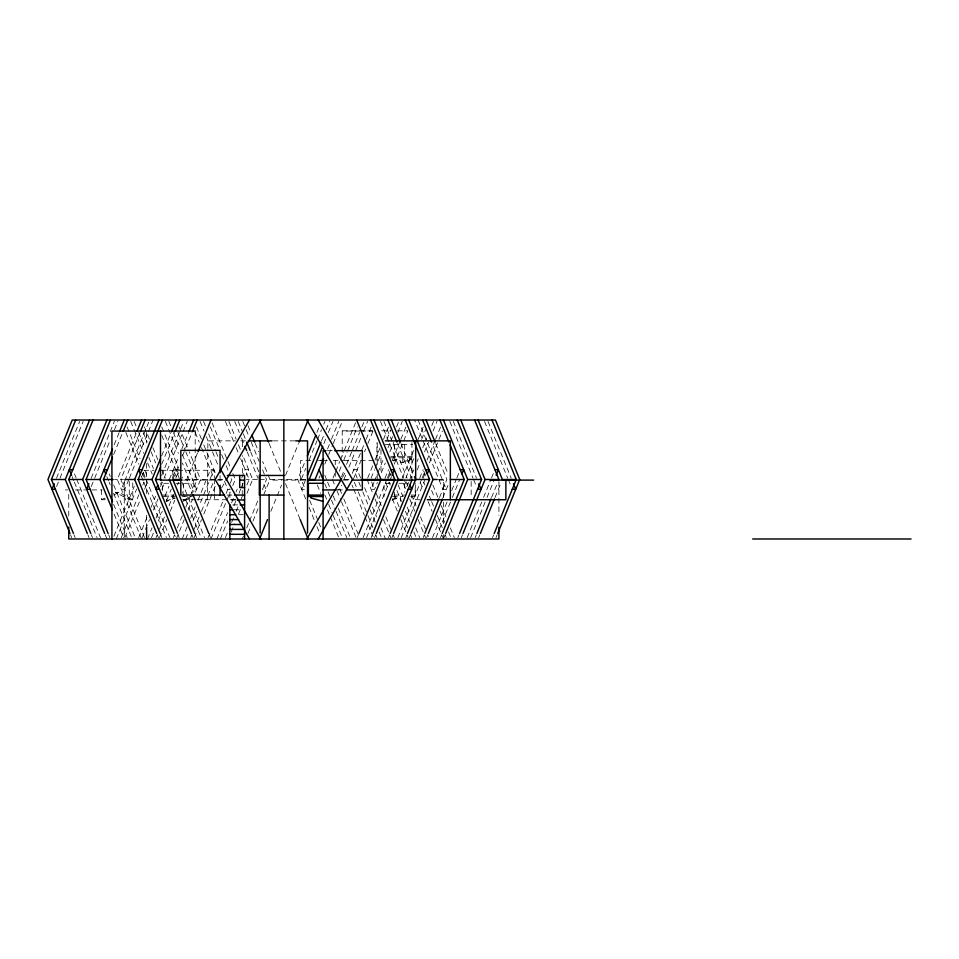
<?xml version="1.0" encoding="UTF-8"?>
<svg xmlns="http://www.w3.org/2000/svg" width="959" height="959" viewBox="0 0 959 959"><rect width="100%" height="100%" fill="white"/><g stroke="black" fill="none" stroke-linecap="round" stroke-linejoin="round"><path stroke-width="0.72" stroke-dasharray="4.79 3.6" d="M207.528 499.735L207.564 493.849M207.564 492.375L207.827 449.699M207.839 448.225L207.887 440.864L235.351 440.864M242.243 495.323L242.279 489.438M242.291 487.963L242.327 482.077M242.375 473.243L242.483 455.585M242.531 446.75L242.567 440.864M56.485 478.229L79.681 421.409M56.557 486.537L59.386 479.608M59.949 478.229L83.145 421.409M91.177 478.229L114.373 421.409M91.249 486.537L94.078 479.608M94.641 478.229L110.477 439.426M114.445 429.716L117.837 421.409M114.133 444.856L119.204 432.437M113.653 454.506L122.668 432.437M141.608 538.982L117.334 479.5L136.526 432.473M144.521 537.603L120.798 479.5L140.002 432.473M124.167 482.377L121.337 489.318L124.802 489.318L128.77 479.608M124.73 480.998L149.053 421.409M129.333 478.229L153.092 420.018M113.917 536.213L134.284 486.321M116.255 538.982L136.622 489.09M141.716 476.623L144.545 469.682L148.046 478.277M121.361 537.603L138.875 494.712M142.819 485.038L143.958 482.269M124.838 537.603L140.086 500.25M144.593 489.186L147.422 482.269M161.615 455.981L171.217 432.473M161.699 464.288L174.694 432.473M161.687 475.448L183.744 421.409M138.707 537.603L147.722 515.522M151.102 507.251L155.61 496.211M160.429 484.403L161.424 481.957M160.621 486.537L163.45 479.608M164.025 478.229L187.221 421.409M142.172 537.603L144.989 530.699M145.552 529.32L149.496 519.67M153.44 510.008L157.947 498.968M161.891 489.318L164.9 481.957M169.359 479.5L178.446 457.275M181.814 448.992L188.575 432.437M147.482 538.982L152.001 527.894M155.969 518.196L160.489 507.107M165.02 496.019L168.976 486.321M172.368 478.002L175.761 469.682M172.836 479.5L178.53 465.547M182.474 455.897L192.052 432.437M151.51 537.591L153.776 532.053M158.307 520.965L162.263 511.267M166.794 500.178L171.313 489.09M175.845 478.002L178.674 471.073M156.053 537.603L157.18 534.834M159.446 529.296L164.528 516.853M169.048 505.777L173.555 494.712M177.511 485.038L178.638 482.269M159.518 537.603L166.866 519.61M170.246 511.315L174.766 500.25M197.434 453.223L186.705 479.5L192.351 493.334M173.399 537.603L174.526 534.846L175.737 537.603M177.343 527.941L182.414 515.522M185.794 507.251L190.29 496.211M190.853 494.832L197.122 479.5L185.818 451.833M176.3 538.982L184.188 519.67M188.132 510.008L192.639 498.968M195.456 492.075L200.587 479.5L189.295 451.833M182.162 538.982L187.257 526.503M190.649 518.196L195.18 507.107M198.01 500.178L210.453 469.682L213.929 469.682L199.22 505.717M185.638 538.982L188.467 532.053M192.987 520.965L196.955 511.267M190.745 537.603L191.872 534.834M194.138 529.296L199.22 516.853M201.474 511.315L213.33 482.269M194.209 537.603L201.558 519.61M203.811 514.084L215.667 485.038M208.091 537.603L223.855 498.968M226.108 493.453L227.798 489.318L223.279 478.229M230.304 483.18L231.802 479.5L230.675 476.731M210.992 538.982L226.204 501.725M226.768 500.346L230.148 492.075M232.773 485.638L235.279 479.5L232.45 472.583M216.854 538.982L227.607 512.645M231.563 502.948L233.828 497.409M236.094 491.859L237.221 489.09M241.752 478.002L245.144 469.682L248.621 469.682L246.355 475.232M220.33 538.982L227.679 520.965M233.9 505.717L236.166 500.178M238.995 493.25L240.697 489.09M241.26 487.699L243.526 482.161M225.437 537.603L227.691 532.065M231.646 522.379L233.9 516.853M236.166 511.315L238.419 505.777M241.248 498.872L242.375 496.103M246.895 485.038L249.148 479.5L240.637 458.654M231.167 532.065L234.547 523.77M238.503 514.084L240.757 508.546M246.978 493.334L252.625 479.5L242.987 455.897M242.219 538.982L243.346 536.225M246.715 527.941L248.968 522.427M249.532 521.049L259.11 497.589M262.538 469.814L266.494 479.5L262.49 489.318L265.955 489.318L262.562 480.998M247.937 533.468L250.755 526.563M253.008 521.049L259.206 505.873M263.713 494.832L269.97 479.5L262.622 461.519M270.858 511.315L281.586 485.038M285.53 475.352L298.525 443.537M305.669 498.968L297.722 479.5L305.621 460.128M316.914 432.473L319.179 426.935M305.681 479.608L301.725 489.318L305.19 489.318L301.186 479.5L305.705 468.436M309.098 460.128L316.997 440.768M317.561 439.39L321.517 429.704M323.77 424.166L324.909 421.397M321.529 440.804L323.794 435.266M326.048 429.716L329.452 421.409M323.866 443.573L326.132 438.035M328.386 432.497L332.917 421.409M327.522 448.992L330.903 440.72M331.454 439.33L338.779 421.397M319.035 478.277L320.03 475.82M324.789 464.168L328.17 455.897M328.733 454.506L332.677 444.856M333.241 443.478L342.255 421.397M332.977 478.121L335.23 472.583M335.794 471.205L339.75 461.519M340.313 460.128L343.706 451.833M344.269 450.454L356.125 421.397M339.27 471.205L341.524 465.666M343.778 460.128L347.17 451.833M347.733 450.454L357.335 426.935M341.5 476.839L344.329 469.91M346.595 464.372L351.689 451.893M352.253 450.502L359.613 432.497M361.879 426.947L364.132 421.409M341.572 493.453L339.882 489.318L341.584 485.158M343.837 479.608L346.667 472.679M348.932 467.141L355.154 451.893M355.729 450.502L360.812 438.035M363.641 431.106L367.609 421.409M352.253 473.362L365.583 440.72M366.146 439.33L371.217 426.923M353.224 479.5L360.608 461.411M364.552 451.749L365.679 448.992M367.932 443.478L373.003 431.059M367.669 478.121L372.739 465.666M375.005 460.128L380.088 447.685M383.48 439.39L388.563 426.935M371.133 478.121L374.525 469.814M375.089 468.436L381.298 453.223M386.945 439.39L390.9 429.704M373.938 482.377L371.109 489.318L374.573 489.318L377.402 482.377M374.501 480.998L377.331 474.07M377.894 472.679L384.115 457.443M388.071 447.733L392.603 436.645M396.558 426.947L398.824 421.409M381.358 472.679L385.326 462.981M389.845 451.893L393.813 442.195M397.769 432.497L402.3 421.409M357.251 537.603L358.39 534.834M384.943 478.277L388.443 469.682M392.387 460.032L400.275 440.72M400.838 439.33L405.909 426.923M363.125 537.591L386.885 479.392M387.448 478.002L389.714 472.463M388.407 478.277L390.421 473.362M394.173 464.168L407.695 431.059M366.59 537.591L389.222 482.161M389.786 480.771L391.488 476.623M371.133 537.603L372.26 534.834M374.597 537.603L375.724 534.834M402.348 478.121L413.653 450.454M418.16 439.39L423.243 426.935M405.825 478.121L413.725 458.75M421.636 439.39L425.592 429.704M408.618 482.377L405.789 489.318L402.792 481.957M409.193 480.998L413.713 469.91M417.105 461.591L418.244 458.822M422.763 447.733L426.731 438.035M431.814 425.568L433.516 421.409M388.479 537.603L389.606 534.846M417.189 469.91L420.018 462.981M424.537 451.893L428.493 442.195M433.024 431.106L436.98 421.409M391.943 537.603L393.07 534.846M419.634 478.277L423.135 469.682M427.079 460.032L434.966 440.72M435.53 439.33L440.601 426.923M397.817 537.591L421.576 479.392M422.14 478.002L424.405 472.463M423.099 478.277L425.101 473.362M429.428 462.789L442.375 431.059M401.282 537.591L425.041 479.392M405.825 537.603L406.952 534.834M409.289 537.603L410.416 534.834M423.171 537.603L424.298 534.846M439.498 497.589L446.882 479.5L432.197 443.537M426.635 537.603L427.762 534.846L428.973 537.603M442.974 497.589L448.356 484.403M432.497 537.591L447.206 501.557M451.737 490.481L456.268 479.392M456.832 478.002L459.097 472.463M435.973 537.591L451.809 498.788M452.372 497.409L459.733 479.392M440.517 537.603L441.643 534.834M443.981 537.603L445.108 534.834M457.851 537.603L458.977 534.846M461.327 537.603L462.454 534.846M467.189 537.591L483.036 498.788M483.6 497.409L490.948 479.392M491.523 478.002L493.777 472.463M470.665 537.591L486.501 498.788M487.064 497.409L494.424 479.392M475.196 537.603L476.335 534.834M491.583 497.481L497.793 482.269M478.673 537.603L479.8 534.834M495.048 497.481L501.257 482.269M492.542 537.603L493.669 534.846M496.019 537.603L497.146 534.846M221.565 488.023L225.269 481.61M342.411 477.39L345.384 472.26M101.522 489.917L101.522 499.735L105.31 497.709M113.821 495.012L118.868 492.303L132.75 499.735L132.75 481.514M166.027 501.389L173.135 497.997L175.209 497.997L166.614 501.389L166.614 496.534M183.109 500.262L187.844 497.997L189.918 497.997L189.918 496.534M182.821 501.389L189.918 497.997M392.447 460.392L396.894 459.253L396.894 457.803M393.31 460.955L396.894 459.253M402.229 462.658L409.397 459.253L411.459 459.253L411.459 457.803M411.459 459.253L404.29 462.658L400.718 462.658L400.718 457.803M392.447 499.136L396.894 497.997L396.894 496.534M392.111 500.262L396.894 497.997M342.531 430.807L372.883 430.807M381.562 430.807L390.229 430.807M397.458 430.807L407.575 430.807M359.565 431.047L342.219 431.047L342.219 456.076M361.016 431.047L372.572 431.047M240.733 440.864L246.942 440.864M273.159 440.864L294.845 440.864M385.398 444.556L412.574 444.556M327.451 450.67L333.264 450.67M390.649 456.328L415.199 456.328M390.493 457.803L415.199 457.803M310.704 460.488L300.587 460.488L300.587 480.111M318.436 460.488L322.895 460.488M324.382 460.488L327.355 460.488M333.3 460.488L342.711 460.488M343.67 460.488L376.911 460.488L376.911 442.83M179.237 469.682L173.375 469.682L176.768 478.002M143.922 470.294L154.039 470.294M161.268 470.294L214.456 470.294L214.456 477.654M114.553 479.5L117.334 479.5M120.798 479.5L123.579 479.5M217.933 479.5L223.483 479.5M246.379 479.5L249.148 479.5M252.625 479.5L258.175 479.5M259.553 479.5L266.494 479.5M269.97 479.5L297.722 479.5M301.186 479.5L305.346 479.5M344.197 479.5L349.747 479.5M438.563 479.5L446.882 479.5M183.625 480.111L224.274 480.111M272.835 480.111L281.598 480.111M282.953 480.111L306.377 480.111M343.322 480.111L350.706 480.111M439.078 480.111L443.418 480.111L443.418 500.718M168.556 483.3L162.61 483.3L162.61 492.123M175.988 483.3L193.826 483.3L193.826 492.123M390.649 483.3L384.079 483.3L384.079 496.534M399.004 483.3L407.839 483.3M227.798 489.318L230.112 489.318M337.568 489.318L339.882 489.318M65.296 489.917L67.609 489.917M75.437 489.917L85.579 489.917M91.956 489.917L102.098 489.917M337.628 489.917L343.442 489.917M118.868 492.303L115.404 492.303L129.273 499.735L132.75 499.735M162.61 495.072L174.502 495.072M227.079 495.072L233.049 495.072M394.389 495.072L404.686 495.072M412.25 495.072L415.199 495.072M162.61 496.534L175.209 496.534M181.934 496.534L192.339 496.534M392.555 496.534L403.415 496.534M410.776 496.534L415.199 496.534L415.199 483.3M101.522 499.735L104.999 499.735L104.999 496.93M182.69 499.735L195.84 499.735M197.122 499.735L236.429 499.735M420.042 499.735L415.667 499.735L415.667 485.014M235.758 499.975L229.872 499.975L229.872 488.946M232.821 504.878L238.707 504.878M234.296 509.78L241.656 509.78M238.707 514.695L243.118 514.695M488.011 421.409L511.207 478.229M484.535 421.409L507.731 478.229M508.294 479.608L510.56 485.158M453.319 421.409L476.515 478.229M449.843 421.409L473.039 478.229M473.614 479.608L476.443 486.537M435.674 443.537L448.093 473.962M418.064 420.018L446.343 489.318L442.878 489.318L414.588 420.018M432.833 484.93L437.927 497.409M441.32 505.717L445.839 516.805M450.37 527.894L454.326 537.591M423.71 471.073L426.539 478.002M431.622 490.481L434.451 497.409M440.109 511.267L444.64 522.355M448.596 532.053L451.425 538.982M423.734 482.269L424.861 485.038M429.38 496.103L431.071 500.25M431.634 501.629L433.9 507.167M437.28 515.462L442.363 527.918M445.192 534.834L446.319 537.603M420.258 482.269L423.087 489.186M428.17 501.629L432.125 511.315M435.506 519.61L442.854 537.603M400.982 443.537L413.401 473.962M397.517 443.537L411.627 478.121M383.936 421.409L407.131 478.229M406.256 481.957L407.755 485.638M411.519 494.832L416.026 505.873M420.533 516.901L425.592 529.32M380.471 421.409L403.667 478.229M404.23 479.608L407.06 486.537M409.733 498.968L414.803 511.387M418.184 519.67L425.508 537.603M398.141 484.93L402.672 496.019M407.191 507.107L411.159 516.805M415.679 527.894L419.646 537.591M389.018 471.073L391.847 478.002M396.93 490.481L401.461 501.557M405.417 511.267L409.949 522.355M413.904 532.053L416.733 538.982M389.042 482.269L390.169 485.038M394.125 494.712L399.208 507.167M402.6 515.462L407.683 527.918M410.5 534.834L411.627 537.603M385.578 482.269L388.395 489.186M392.351 498.872L397.434 511.315M400.814 519.61L408.162 537.603M371.565 481.957L374.573 489.318M376.264 493.453L381.334 505.873M385.842 516.901L390.912 529.32M393.166 534.846L394.281 537.603M367.093 479.5L372.799 493.453M375.041 498.968L380.112 511.387M383.492 519.67L390.816 537.603M360.62 478.002L357.228 469.682L353.763 469.682L358.282 480.771M364.588 487.699L370.246 501.557M372.5 507.107L376.467 516.805M380.987 527.894L385.518 538.982M358.846 482.161L360.548 486.321M362.814 491.859L367.908 504.338M370.162 509.876L375.257 522.355M379.213 532.053L382.042 538.982M354.351 482.269L357.743 490.564M358.306 491.955L367.345 514.084M367.908 515.462L372.991 527.918M375.808 534.834L376.935 537.603M352.013 485.038L353.14 487.795M353.703 489.186L364.432 515.462M364.995 516.853L373.471 537.603M343.825 498.968L359.601 537.603M332.413 479.5L335.41 486.86M336.981 490.696L340.924 500.346M341.488 501.725L356.688 538.982M324.801 475.232L327.067 480.771M327.63 482.161L329.896 487.699M333.288 496.019L336.118 502.948M338.383 508.498L350.263 537.591M324.729 483.552L327.558 490.481M328.122 491.859L330.951 498.788M331.514 500.178L335.47 509.876M336.046 511.267L346.786 537.591M324.741 494.712L328.134 503.019M328.697 504.398L332.653 514.084M333.217 515.462L342.255 537.603M317.321 485.038L320.714 493.334M327.487 509.936L329.74 515.462M330.316 516.853L338.779 537.603M309.697 500.346L318.148 521.049M318.712 522.427L321.529 529.32M309.05 507.251L314.684 521.049M316.938 526.563L319.179 532.077M269.155 443.537L281.586 473.962M285.53 483.648L300.215 519.61M247.937 425.556L250.767 432.473M255.286 443.537L258.666 451.833M242.783 421.397L245.6 428.313M246.163 429.704L248.992 436.621M251.246 442.147L259.158 461.519M238.24 421.409L242.759 432.497M243.334 433.876L246.163 440.804M250.683 451.893L259.17 472.679M234.763 421.409L239.294 432.497M241.56 438.035L244.389 444.964M247.218 451.893L257.971 478.229M228.901 421.397L236.226 439.33M238.479 444.856L240.733 450.37M225.437 421.397L233.876 442.099M236.13 447.613L238.383 453.127M212.119 422.787L227.367 460.128M227.93 461.519L230.196 467.045M210.345 426.935L218.82 447.685M221.637 454.602L223.903 460.128M226.156 465.666L228.422 471.205M203.548 421.409L205.813 426.947M208.642 433.876L215.427 450.502M215.991 451.893L218.256 457.443M200.083 421.409L204.039 431.106M206.305 436.645L211.963 450.502M212.526 451.893L218.184 465.75M196.463 426.923L201.534 439.33M203.787 444.856L215.931 474.597M195.252 432.437L199.196 442.099M201.45 447.613L214.456 479.5L183.241 479.5L182.234 477.043M179.129 426.935L188.731 450.454M177.918 432.473L185.255 450.454M168.856 421.409L172.824 431.106M173.387 432.497L179.609 447.733M182.438 454.662L196.583 489.318L193.107 489.318L182.366 462.981M165.392 421.409L178.398 453.283M209.302 534.834L210.429 537.603M161.771 426.923L178.674 468.304M176.84 469.682L178.542 473.842M181.934 482.161L204.567 537.591M161.687 435.194L179.777 479.5M182.426 491.859L201.09 537.591M195.42 534.834L196.547 537.603M191.956 534.834L193.083 537.603M144.437 426.935L149.52 439.39M152.913 447.685L157.995 460.128M161.939 469.814L165.332 478.121M143.227 432.473L147.183 442.147M151.138 451.833L155.646 462.897M134.164 421.409L136.43 426.947M138.695 432.497L144.917 447.733M148.873 457.443L153.404 468.519M178.086 534.846L179.213 537.603M130.7 421.409L143.706 453.283M147.674 462.981L152.193 474.07M127.079 426.923L140.038 458.654M143.287 472.463L145.54 478.002M146.116 479.392L169.875 537.591M125.869 432.437L138.827 464.168M142.579 473.362L144.581 478.277M141.512 476.623L143.203 480.771M143.778 482.161L166.398 537.591M160.728 534.834L161.867 537.603M157.264 534.834L158.391 537.603M109.158 473.842L110.285 476.623M113.677 484.93L135.183 537.591M106.821 476.623L108.511 480.771M109.086 482.161L110.213 484.93M113.606 493.25L131.719 537.591M113.618 504.398L127.175 537.603M114.109 514.084L123.699 537.603M108.703 534.846L109.829 537.603M105.238 534.846L106.928 538.982M74.466 473.842L76.169 478.002M76.732 479.392L100.491 537.591M72.129 476.623L73.831 480.771M74.394 482.161L97.027 537.591M91.357 534.834L92.484 537.603M87.88 534.834L89.019 537.603M74.011 534.846L75.138 537.603M70.546 534.846L71.673 537.603M498.92 481.586L498.92 515.439M471.169 481.514L471.169 496.93M443.418 502.192L443.418 525.736M443.418 534.571L443.418 538.982M411.914 442.758L411.914 478.613M411.459 496.534L411.459 497.997M409.397 457.803L409.397 459.253M404.686 444.556L404.686 457.803M404.686 483.3L404.686 492.123M402.78 457.803L402.78 462.658M400.718 496.534L400.718 501.389M394.832 457.803L394.832 459.253M394.832 496.534L394.832 497.997M394.593 444.556L394.593 457.803M394.593 492.123L394.593 496.534M380.975 449.579L380.975 472.847M377.223 442.758L377.223 465.163M377.223 474.13L377.223 478.613M335.278 460.488L335.278 464.695M335.278 471.696L335.278 478.709M220.067 475.448L220.067 483.144M214.456 479.128L214.456 492.375M214.456 493.849L214.456 499.735M195.192 431.047L195.192 480.111M187.844 496.534L187.844 497.997M183.421 483.3L183.421 492.123M173.016 495.072L173.135 497.997M172.836 470.294L172.836 478.709M146.619 432.533L146.619 442.938M146.619 463.581L146.619 494.628M146.619 515.331L146.619 525.676M129.273 481.514L129.273 499.735M124.262 481.586L124.262 537.508M68.76 494.376L68.76 516.685"/><path stroke-width="1.44" d="M73.447 533.468L51.414 479.5L75.701 420.018M54.219 483.768L51.954 489.318L55.43 489.318M87.317 533.444L65.296 479.5L89.583 420.018M90.793 533.444L68.76 479.5L93.047 420.018M104.675 533.468L82.642 479.5L106.928 420.018M108.139 533.468L86.106 479.5L110.393 420.018M88.911 483.768L86.646 489.318L90.11 489.318M112.407 509.936L99.988 479.5L112.443 448.992M119.767 431.059L124.262 420.018M112.491 501.629L103.452 479.5L112.527 457.275M123.231 431.059L127.739 420.018M137.101 431.082L141.608 420.018M140.565 431.082L145.085 420.018M156.701 533.444L134.68 479.5L158.954 420.018M160.165 533.444L138.144 479.5L162.431 420.018M174.047 533.468L152.025 479.5L160.489 458.75M171.781 431.082L176.3 420.018M177.523 533.468L155.49 479.5L160.573 467.045M175.257 431.082L179.777 420.018M157.72 485.158L156.029 489.318L159.494 489.318M189.139 431.059L193.646 420.018M192.615 431.059L197.122 420.018M198.01 451.833L210.992 420.018M259.553 538.982L267.465 519.61M299.088 442.147L308.127 420.018M307.324 455.981L315.787 435.23M307.383 475.448L320.965 442.195M308.582 480.998L322.727 446.355M323.579 458.654L315.067 479.5L308.127 479.5M358.954 533.444L380.975 479.5L356.688 420.018M392.051 475.232L394.317 469.682L390.84 469.682M372.823 533.444L394.844 479.5L370.57 420.018M376.3 533.444L398.321 479.5L374.034 420.018M390.169 533.468L412.19 479.5M393.634 533.468L415.667 479.5L414.54 476.731M427.306 473.842L429.009 469.682L425.532 469.682M407.515 533.444L429.536 479.5L405.261 420.018M410.979 533.444L433.012 479.5L408.726 420.018M424.861 533.468L438.934 498.968M428.325 533.468L442.411 498.968M461.998 473.842L463.688 469.682L460.224 469.682M442.207 533.444L464.228 479.5L450.083 444.856M445.671 533.444L467.704 479.5L443.418 420.018M459.541 533.468L481.574 479.5L457.287 420.018M463.017 533.468L485.038 479.5L460.764 420.018M496.115 475.232L498.38 469.682L494.916 469.682M476.899 533.444L491.008 498.872M480.363 533.444L494.484 498.872M494.233 533.468L516.266 479.5L491.979 420.018M497.709 533.468L519.73 479.5L495.455 420.018L72.237 420.018L47.95 479.5L69.983 533.468M249.496 420.018L215.164 479.5L249.496 538.982M226.012 480.327L260.836 420.018M306.856 538.982L341.68 478.673M318.184 538.982L352.528 479.5L318.184 420.018M195.192 431.047L111.927 431.047L111.927 538.982M248.201 440.864L271.996 440.864M295.684 440.864L307.527 440.864L307.527 533.096M385.314 440.864L450.358 440.864L450.358 499.735M326 450.67L323.087 450.67L323.087 538.982M334.715 450.67L362.334 450.67L362.334 489.917L346.343 489.917M320.833 460.488L323.722 460.488M72.764 469.682L69.3 469.682L71.565 475.232M107.456 469.682L103.992 469.682L105.694 473.842M142.148 469.682L138.683 469.682L140.374 473.842M227.283 475.448L244.593 475.448L244.593 538.982M283.84 475.448L259.314 475.448L259.314 495.072L283.84 495.072M51.414 479.5L65.296 479.5M68.76 479.5L82.642 479.5M86.106 479.5L99.988 479.5M103.452 479.5L113.162 479.5M124.958 479.5L134.68 479.5M138.144 479.5L152.025 479.5M155.49 479.5L161.04 479.5M181.155 479.5L172.836 479.5L194.857 533.444M361.507 479.5L394.844 479.5M398.321 479.5L402.48 479.5M415.667 479.5L429.536 479.5M433.012 479.5L437.172 479.5M450.358 479.5L464.228 479.5M467.704 479.5L481.574 479.5M485.038 479.5L498.92 479.5L474.633 420.018M516.266 479.5L502.384 479.5L478.109 420.018M182.174 480.111L160.501 480.111L160.501 431.047M239.69 480.111L244.593 480.111M307.527 480.111L340.529 480.111M352.157 480.111L415.667 480.111L415.667 440.864M489.953 480.111L533.612 480.111M323.087 483.3L308.366 483.3L308.366 496.534L323.087 496.534M244.593 487.544L239.69 487.544L239.69 475.448M408.186 489.318L411.663 489.318L409.961 485.158M477.57 489.318L481.034 489.318L478.781 483.768M512.262 489.318L515.726 489.318L513.461 483.768M323.087 489.917L336.177 489.917M224.394 495.072L180.819 495.072L180.819 450.346L220.067 450.346L220.067 472.703M234.499 495.072L244.593 495.072M308.366 495.072L323.087 495.072M427.223 499.735L505.861 499.735L505.861 480.111M237.233 499.975L244.593 499.975M323.087 501.389L310.932 497.997L310.932 496.534M240.182 504.878L244.593 504.878M229.872 509.78L232.821 509.78M229.872 514.695L235.758 514.695M229.872 519.598L238.707 519.598M229.872 524.501L241.656 524.501M229.872 529.404L244.593 529.404M229.872 534.319L244.593 534.319M752.671 538.982L911.05 538.982M306.856 420.018L346.858 489.318M220.822 469.682L260.836 538.982M439.941 420.018L448.956 442.099M426.072 420.018L435.11 442.147M422.607 420.018L431.634 442.147M391.38 420.018L400.418 442.147M387.916 420.018L396.942 442.147M319.071 469.682L323.591 480.771M259.553 420.018L268.592 442.147M300.215 519.61L308.127 538.982M251.893 435.23L254.722 442.147M246.727 442.195L250.119 450.502M244.953 446.355L246.655 450.502M192.927 494.712L208.738 533.444M169.359 479.5L191.392 533.444M498.92 527.21L498.92 538.982L68.76 538.982L68.76 527.09M283.84 420.018L283.84 538.982M269.119 495.072L269.119 538.982M260.153 440.864L260.153 533.036M229.872 504.878L229.872 538.982M220.067 485.254L220.067 495.072M146.619 527.15L146.619 538.982"/></g></svg>
